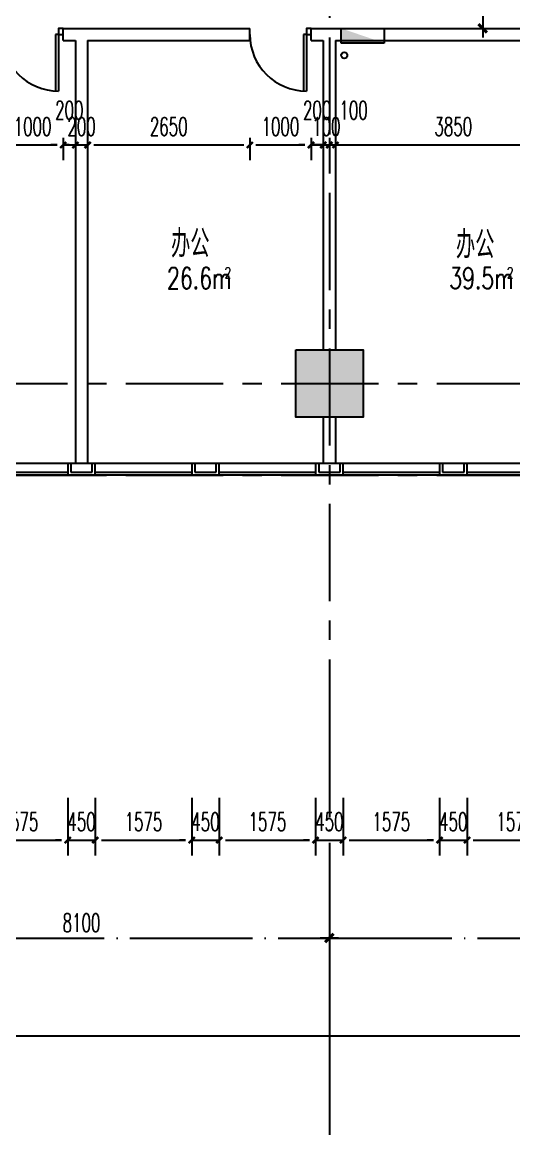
# Model space of a CAD drawing. Extents: x 824790 to 973415, y 4290613 to 4374713.
# Drawn here: x 919491 to 927522, y 4307924 to 4326095 of the extents above; entities that cross this region are included whole.
import ezdxf

# ---------------------------------------------------------------- set-up
doc = ezdxf.new("R2010")
doc.units = 0
doc.header["$LTSCALE"] = 1000
doc.header["$MEASUREMENT"] = 0
for name, pattern in [('ACAD_ISO08W100', [36, 24, -3, 6, -3]), ('CENTER', [50.8, 31.75, -6.35, 6.35, -6.35]), ('DOTE', [2.42, 2, -0.2, 0.02, -0.2])]:
    doc.linetypes.add(name, pattern=pattern)
doc.layers.get('0').update_dxf_attribs({"color": 255, "linetype": 'CONTINUOUS'})
doc.layers.add('0-消防箱', color=7, linetype='CONTINUOUS', lineweight=25)
for name, color, linetype in [('A-AREA-TEXT', 6, 'CONTINUOUS'), ('A-AXIS', 3, 'CONTINUOUS'), ('A-DIM', 201, 'CONTINUOUS'), ('A-DOTE', 8, 'ACAD_ISO08W100'), ('A-FIN-GRAN', 34, 'CONTINUOUS'), ('A-TEXT-CN', 31, 'CONTINUOUS'), ('A-WALL', 2, 'CONTINUOUS'), ('A-WINDOW', 4, 'CONTINUOUS'), ('A_DIM_EX1', 171, 'CONTINUOUS'), ('DOTE', 17, 'DOTE'), ('HATCH-F252', 252, 'CONTINUOUS'), ('P-BLOCK', 7, 'CONTINUOUS'), ('S-COLUMN', 1, 'CONTINUOUS'), ('WINDOW', 4, 'CONTINUOUS')]:
    doc.layers.add(name, color=color, linetype=linetype)
doc.styles.add('_HZTXT', font='tjromans.shx', dxfattribs={"width": 0.7, "bigfont": 'tjhztxt.shx'})
doc.styles.add('DIM_FONT', font='SIMPLEX.shx', dxfattribs={"width": 0.6, "bigfont": 'GBCBIG.shx'})
doc.styles.add('PRC-S', font='TJROMANS.shx', dxfattribs={"width": 0.7, "bigfont": 'hztxt.shx'})
doc.dimstyles.new('DIM100', dxfattribs={"dimscale": 100, "dimtxt": 3, "dimasz": 0.01, "dimexe": 1, "dimexo": 1, "dimgap": 1, "dimtad": 1, "dimdec": 0, "dimzin": 0, "dimdsep": 46, "dimtxsty": 'DIM_FONT', "dimblk1": 'h-_DIMX', "dimblk2": 'h-_DIMX', "dimsah": 1, "dimcen": 0.01, "dimclrd": 256, "dimclre": 256, "dimclrt": 7, "dimadec": 3, "dimazin": 0, "dimtfac": 1, "dimtdec": 0, "dimtix": 1, "dimtmove": 2, "dimatfit": 3, "dimldrblk": 'h-_DIMX', "dimfxl": 0, "dimtolj": 1, "dimtzin": 5, "dimarcsym": 0})
doc.dimstyles.new('DIMN', dxfattribs={"dimtxt": 300, "dimasz": 100, "dimexe": 250, "dimexo": 300, "dimgap": 150, "dimtad": 1, "dimdec": 0, "dimzin": 0, "dimdsep": 46, "dimtxsty": 'DIM_FONT', "dimblk": 'h-_ArchTick', "dimcen": 0.09, "dimclrt": 7, "dimazin": 2, "dimtfac": 1, "dimtdec": 0, "dimtix": 1, "dimtmove": 2, "dimatfit": 3, "dimfxl": 0, "dimtolj": 1, "dimtzin": 0, "dimarcsym": 0})

# ---------------------------------------------------------------- blocks, each defined once
blk = doc.blocks.new('h-_DIMX')
blk.add_line((-150, 0), (150, 0))
at = {"const_width": 50}
blk.add_lwpolyline([(-70, -70), (70, 70)], dxfattribs=at)
blk = doc.blocks.new('*D74')
at = {"layer": 'A-AXIS', "lineweight": -2, "transparency": 16777216}
for p, q in [((-2600529, -1783515), (-2600529, -1788988)), ((-2487529, -1783515), (-2487529, -1788988)), ((-2487530, -1788888), (-2600528, -1788888))]:
    blk.add_line(p, q, dxfattribs=at)
at = {"layer": 'A-AXIS', "lineweight": -2, "transparency": 16777216, "rotation": 180}
blk.add_blockref('h-_DIMX', (-2600529, -1788888), dxfattribs=at)
at = {"layer": 'A-AXIS', "lineweight": -2, "transparency": 16777216}
blk.add_blockref('h-_DIMX', (-2487529, -1788888), dxfattribs=at)
at = {"layer": 'A-AXIS', "color": 7, "transparency": 16777216, "insert": (-2544029, -1788638), "char_height": 300, "attachment_point": 5, "style": 'DIM_FONT'}
blk.add_mtext('\\A1;113000', dxfattribs=at)
blk = doc.blocks.new('h-轴号横')
at = {"layer": 'DOTE', "linetype": 'ACAD_ISO08W100'}
blk.add_line((-2515961, -1921498), (-2515961, -1925257), dxfattribs=at)
blk = doc.blocks.new('h-D10')
for p, q in [((75, 0), (75, 925)), ((125, 0), (125, 923.64766)), ((75, 0), (125, 0))]:
    blk.add_line(p, q)
blk.add_lwpolyline([(75, 0), (0, 0), (0, -100), (75, -100)], close=True)
blk.add_arc((75, 0), 925, 0, 90)
blk = doc.blocks.new('h-2层裙房幕墙')
at = {"layer": 'A-FIN-GRAN'}
for p, q in [((818836, 4006635), (818836, 4006435)), ((818886, 4006635), (818886, 4006485)), ((819236, 4006485), (819236, 4006635)), ((819286, 4006435), (819286, 4006635)), ((820861, 4006635), (820861, 4006435)), ((820911, 4006635), (820911, 4006485)), ((821261, 4006485), (821261, 4006635)), ((821311, 4006435), (821311, 4006635)), ((822886, 4006635), (822886, 4006435)), ((822936, 4006635), (822936, 4006485)), ((823286, 4006485), (823286, 4006635)), ((823336, 4006435), (823336, 4006635)), ((824911, 4006635), (824911, 4006435)), ((824961, 4006635), (824961, 4006485)), ((825311, 4006485), (825311, 4006635)), ((825361, 4006435), (825361, 4006635)), ((818836, 4006435), (819286, 4006435)), ((818886, 4006485), (819236, 4006485)), ((820861, 4006435), (821311, 4006435)), ((820911, 4006485), (821261, 4006485)), ((822886, 4006435), (823336, 4006435)), ((822936, 4006485), (823286, 4006485)), ((824911, 4006435), (825361, 4006435)), ((824961, 4006485), (825311, 4006485))]:
    blk.add_line(p, q, dxfattribs=at)
at = {"layer": 'WINDOW'}
for p, q in [((802936, 4006635), (839086, 4006635)), ((839086, 4006435), (802936, 4006435)), ((817261, 4006485), (818836, 4006485)), ((819286, 4006485), (820861, 4006485)), ((821311, 4006485), (822886, 4006485)), ((823336, 4006485), (824911, 4006485)), ((825361, 4006485), (826936, 4006485))]:
    blk.add_line(p, q, dxfattribs=at)
blk = doc.blocks.new('234143')
at = {"layer": 'P-BLOCK'}
for p, q in [((11404441, -4661891), (11404441, -4661191)), ((11404441, -4661191), (11404681, -4661191)), ((11404681, -4661191), (11404681, -4661891)), ((11404681, -4661891), (11404441, -4661891))]:
    blk.add_line(p, q, dxfattribs=at)
blk.add_solid([(11404681, -4661191), (11404441, -4661891), (11404441, -4661191)], dxfattribs=at)
blk = doc.blocks.new('h-1100柱')
at = {"layer": 'HATCH-F252'}
blk.add_hatch(color=256, dxfattribs=at).paths.add_polyline_path([(917265, 4495302), (918365, 4495302), (918365, 4494202), (917265, 4494202)])
at = {"layer": 'S-COLUMN'}
blk.add_lwpolyline([(917265, 4495302), (918365, 4495302), (918365, 4494202), (917265, 4494202)], close=True, dxfattribs=at)
blk = doc.blocks.new('h-二层柱网')
at = {"layer": 'A-WALL'}
blk.add_blockref('h-1100柱', (206695, -174557), dxfattribs=at)
blk = doc.blocks.new('*D38')
at = {"layer": 'A-DIM', "lineweight": -2, "transparency": 16777216}
for p, q in [((926407, 4327795), (927115, 4327795)), ((927015, 4327794), (927015, 4325996)), ((926407, 4325995), (927115, 4325995))]:
    blk.add_line(p, q, dxfattribs=at)
for p, rotation in [((927015, 4327795), 90), ((927015, 4325995), 270)]:
    blk.add_blockref('h-_DIMX', p, dxfattribs=dict(at, rotation=rotation))
at = {"layer": 'A-DIM', "color": 7, "transparency": 16777216, "insert": (926765, 4326895), "char_height": 300, "attachment_point": 5, "rotation": 90, "style": 'DIM_FONT'}
blk.add_mtext('\\A1;1800', dxfattribs=at)
blk = doc.blocks.new('h-_ArchTick')
at = {"color": 0, "linetype": 'ByBlock', "const_width": 0.4}
blk.add_lwpolyline([(-0.5, -0.5), (0.5, 0.5)], dxfattribs=at)
blk = doc.blocks.new('*D464')
at = {"layer": 'A-DIM', "color": 0, "lineweight": -2, "transparency": 16777216}
for p, q in [((926760, 4313426), (926760, 4312487)), ((928335, 4313426), (928335, 4312487)), ((926860, 4312737), (928235, 4312737))]:
    blk.add_line(p, q, dxfattribs=at)
at = {"layer": 'A-DIM', "color": 0, "lineweight": -2, "transparency": 16777216, "xscale": 100, "yscale": 100, "zscale": 100, "rotation": 180}
blk.add_blockref('h-_ArchTick', (926760, 4312737), dxfattribs=at)
at = {"layer": 'A-DIM', "color": 0, "lineweight": -2, "transparency": 16777216, "xscale": 100, "yscale": 100, "zscale": 100}
blk.add_blockref('h-_ArchTick', (928335, 4312737), dxfattribs=at)
at = {"layer": 'A-DIM', "color": 7, "transparency": 16777216, "insert": (927547, 4313037), "char_height": 300, "attachment_point": 5, "style": 'DIM_FONT'}
blk.add_mtext('\\A1;1575', dxfattribs=at)
blk = doc.blocks.new('*D465')
at = {"layer": 'A-DIM', "color": 0, "lineweight": -2, "transparency": 16777216}
for p, q in [((926310, 4313426), (926310, 4312487)), ((926760, 4313426), (926760, 4312487)), ((926210, 4312737), (926110, 4312737)), ((926310, 4312737), (926760, 4312737)), ((926860, 4312737), (926960, 4312737))]:
    blk.add_line(p, q, dxfattribs=at)
at = {"layer": 'A-DIM', "color": 0, "lineweight": -2, "transparency": 16777216, "xscale": 100, "yscale": 100, "zscale": 100}
blk.add_blockref('h-_ArchTick', (926310, 4312737), dxfattribs=at)
at = {"layer": 'A-DIM', "color": 0, "lineweight": -2, "transparency": 16777216, "xscale": 100, "yscale": 100, "zscale": 100, "rotation": 180}
blk.add_blockref('h-_ArchTick', (926760, 4312737), dxfattribs=at)
at = {"layer": 'A-DIM', "color": 7, "transparency": 16777216, "insert": (926535, 4313037), "char_height": 300, "attachment_point": 5, "style": 'DIM_FONT'}
blk.add_mtext('\\A1;450', dxfattribs=at)
blk = doc.blocks.new('*D466')
at = {"layer": 'A-DIM', "color": 0, "lineweight": -2, "transparency": 16777216}
for p, q in [((924735, 4313426), (924735, 4312487)), ((926310, 4313426), (926310, 4312487)), ((924835, 4312737), (926210, 4312737))]:
    blk.add_line(p, q, dxfattribs=at)
at = {"layer": 'A-DIM', "color": 0, "lineweight": -2, "transparency": 16777216, "xscale": 100, "yscale": 100, "zscale": 100, "rotation": 180}
blk.add_blockref('h-_ArchTick', (924735, 4312737), dxfattribs=at)
at = {"layer": 'A-DIM', "color": 0, "lineweight": -2, "transparency": 16777216, "xscale": 100, "yscale": 100, "zscale": 100}
blk.add_blockref('h-_ArchTick', (926310, 4312737), dxfattribs=at)
at = {"layer": 'A-DIM', "color": 7, "transparency": 16777216, "insert": (925522, 4313037), "char_height": 300, "attachment_point": 5, "style": 'DIM_FONT'}
blk.add_mtext('\\A1;1575', dxfattribs=at)
blk = doc.blocks.new('*D467')
at = {"layer": 'A-DIM', "color": 0, "lineweight": -2, "transparency": 16777216}
for p, q in [((924285, 4313426), (924285, 4312487)), ((924735, 4313426), (924735, 4312487)), ((924185, 4312737), (924085, 4312737)), ((924285, 4312737), (924735, 4312737)), ((924835, 4312737), (924935, 4312737))]:
    blk.add_line(p, q, dxfattribs=at)
at = {"layer": 'A-DIM', "color": 0, "lineweight": -2, "transparency": 16777216, "xscale": 100, "yscale": 100, "zscale": 100}
blk.add_blockref('h-_ArchTick', (924285, 4312737), dxfattribs=at)
at = {"layer": 'A-DIM', "color": 0, "lineweight": -2, "transparency": 16777216, "xscale": 100, "yscale": 100, "zscale": 100, "rotation": 180}
blk.add_blockref('h-_ArchTick', (924735, 4312737), dxfattribs=at)
at = {"layer": 'A-DIM', "color": 7, "transparency": 16777216, "insert": (924510, 4313037), "char_height": 300, "attachment_point": 5, "style": 'DIM_FONT'}
blk.add_mtext('\\A1;450', dxfattribs=at)
blk = doc.blocks.new('*D468')
at = {"layer": 'A-DIM', "color": 0, "lineweight": -2, "transparency": 16777216}
for p, q in [((922710, 4313426), (922710, 4312487)), ((924285, 4313426), (924285, 4312487)), ((922810, 4312737), (924185, 4312737))]:
    blk.add_line(p, q, dxfattribs=at)
at = {"layer": 'A-DIM', "color": 0, "lineweight": -2, "transparency": 16777216, "xscale": 100, "yscale": 100, "zscale": 100, "rotation": 180}
blk.add_blockref('h-_ArchTick', (922710, 4312737), dxfattribs=at)
at = {"layer": 'A-DIM', "color": 0, "lineweight": -2, "transparency": 16777216, "xscale": 100, "yscale": 100, "zscale": 100}
blk.add_blockref('h-_ArchTick', (924285, 4312737), dxfattribs=at)
at = {"layer": 'A-DIM', "color": 7, "transparency": 16777216, "insert": (923497, 4313037), "char_height": 300, "attachment_point": 5, "style": 'DIM_FONT'}
blk.add_mtext('\\A1;1575', dxfattribs=at)
blk = doc.blocks.new('*D469')
at = {"layer": 'A-DIM', "color": 0, "lineweight": -2, "transparency": 16777216}
for p, q in [((922260, 4313426), (922260, 4312487)), ((922710, 4313426), (922710, 4312487)), ((922160, 4312737), (922060, 4312737)), ((922260, 4312737), (922710, 4312737)), ((922810, 4312737), (922910, 4312737))]:
    blk.add_line(p, q, dxfattribs=at)
at = {"layer": 'A-DIM', "color": 0, "lineweight": -2, "transparency": 16777216, "xscale": 100, "yscale": 100, "zscale": 100}
blk.add_blockref('h-_ArchTick', (922260, 4312737), dxfattribs=at)
at = {"layer": 'A-DIM', "color": 0, "lineweight": -2, "transparency": 16777216, "xscale": 100, "yscale": 100, "zscale": 100, "rotation": 180}
blk.add_blockref('h-_ArchTick', (922710, 4312737), dxfattribs=at)
at = {"layer": 'A-DIM', "color": 7, "transparency": 16777216, "insert": (922485, 4313037), "char_height": 300, "attachment_point": 5, "style": 'DIM_FONT'}
blk.add_mtext('\\A1;450', dxfattribs=at)
blk = doc.blocks.new('*D470')
at = {"layer": 'A-DIM', "color": 0, "lineweight": -2, "transparency": 16777216}
for p, q in [((920685, 4313426), (920685, 4312487)), ((922260, 4313426), (922260, 4312487)), ((920785, 4312737), (922160, 4312737))]:
    blk.add_line(p, q, dxfattribs=at)
at = {"layer": 'A-DIM', "color": 0, "lineweight": -2, "transparency": 16777216, "xscale": 100, "yscale": 100, "zscale": 100, "rotation": 180}
blk.add_blockref('h-_ArchTick', (920685, 4312737), dxfattribs=at)
at = {"layer": 'A-DIM', "color": 0, "lineweight": -2, "transparency": 16777216, "xscale": 100, "yscale": 100, "zscale": 100}
blk.add_blockref('h-_ArchTick', (922260, 4312737), dxfattribs=at)
at = {"layer": 'A-DIM', "color": 7, "transparency": 16777216, "insert": (921472, 4313037), "char_height": 300, "attachment_point": 5, "style": 'DIM_FONT'}
blk.add_mtext('\\A1;1575', dxfattribs=at)
blk = doc.blocks.new('*D471')
at = {"layer": 'A-DIM', "color": 0, "lineweight": -2, "transparency": 16777216}
for p, q in [((920235, 4313426), (920235, 4312487)), ((920685, 4313426), (920685, 4312487)), ((920135, 4312737), (920035, 4312737)), ((920235, 4312737), (920685, 4312737)), ((920785, 4312737), (920885, 4312737))]:
    blk.add_line(p, q, dxfattribs=at)
at = {"layer": 'A-DIM', "color": 0, "lineweight": -2, "transparency": 16777216, "xscale": 100, "yscale": 100, "zscale": 100}
blk.add_blockref('h-_ArchTick', (920235, 4312737), dxfattribs=at)
at = {"layer": 'A-DIM', "color": 0, "lineweight": -2, "transparency": 16777216, "xscale": 100, "yscale": 100, "zscale": 100, "rotation": 180}
blk.add_blockref('h-_ArchTick', (920685, 4312737), dxfattribs=at)
at = {"layer": 'A-DIM', "color": 7, "transparency": 16777216, "insert": (920460, 4313037), "char_height": 300, "attachment_point": 5, "style": 'DIM_FONT'}
blk.add_mtext('\\A1;450', dxfattribs=at)
blk = doc.blocks.new('*D472')
at = {"layer": 'A-DIM', "color": 0, "lineweight": -2, "transparency": 16777216}
for p, q in [((918660, 4313426), (918660, 4312487)), ((920235, 4313426), (920235, 4312487)), ((918760, 4312737), (920135, 4312737))]:
    blk.add_line(p, q, dxfattribs=at)
at = {"layer": 'A-DIM', "color": 0, "lineweight": -2, "transparency": 16777216, "xscale": 100, "yscale": 100, "zscale": 100, "rotation": 180}
blk.add_blockref('h-_ArchTick', (918660, 4312737), dxfattribs=at)
at = {"layer": 'A-DIM', "color": 0, "lineweight": -2, "transparency": 16777216, "xscale": 100, "yscale": 100, "zscale": 100}
blk.add_blockref('h-_ArchTick', (920235, 4312737), dxfattribs=at)
at = {"layer": 'A-DIM', "color": 7, "transparency": 16777216, "insert": (919447, 4313037), "char_height": 300, "attachment_point": 5, "style": 'DIM_FONT'}
blk.add_mtext('\\A1;1575', dxfattribs=at)
blk = doc.blocks.new('*D606')
at = {"layer": 'A-DIM', "color": 0, "lineweight": -2, "transparency": 16777216}
for p, q in [((919160, 4324207), (919160, 4323840)), ((919260, 4324090), (920060, 4324090)), ((920160, 4324207), (920160, 4323840))]:
    blk.add_line(p, q, dxfattribs=at)
at = {"layer": 'A-DIM', "color": 0, "lineweight": -2, "transparency": 16777216, "xscale": 100, "yscale": 100, "zscale": 100, "rotation": 180}
blk.add_blockref('h-_ArchTick', (919160, 4324090), dxfattribs=at)
at = {"layer": 'A-DIM', "color": 0, "lineweight": -2, "transparency": 16777216, "xscale": 100, "yscale": 100, "zscale": 100}
blk.add_blockref('h-_ArchTick', (920160, 4324090), dxfattribs=at)
at = {"layer": 'A-DIM', "color": 7, "transparency": 16777216, "insert": (919660, 4324390), "char_height": 300, "attachment_point": 5, "style": 'DIM_FONT'}
blk.add_mtext('\\A1;1000', dxfattribs=at)
blk = doc.blocks.new('*D607')
at = {"layer": 'A-DIM', "color": 0, "lineweight": -2, "transparency": 16777216}
for p, q in [((920060, 4324090), (919960, 4324090)), ((920160, 4324207), (920160, 4323840)), ((920160, 4324090), (920360, 4324090)), ((920360, 4324207), (920360, 4323840)), ((920460, 4324090), (920560, 4324090))]:
    blk.add_line(p, q, dxfattribs=at)
at = {"layer": 'A-DIM', "color": 0, "lineweight": -2, "transparency": 16777216, "xscale": 100, "yscale": 100, "zscale": 100}
blk.add_blockref('h-_ArchTick', (920160, 4324090), dxfattribs=at)
at = {"layer": 'A-DIM', "color": 0, "lineweight": -2, "transparency": 16777216, "xscale": 100, "yscale": 100, "zscale": 100, "rotation": 180}
blk.add_blockref('h-_ArchTick', (920360, 4324090), dxfattribs=at)
at = {"layer": 'A-DIM', "color": 7, "transparency": 16777216, "insert": (920260, 4324658), "char_height": 300, "attachment_point": 5, "style": 'DIM_FONT'}
blk.add_mtext('\\A1;200', dxfattribs=at)
blk = doc.blocks.new('*D608')
at = {"layer": 'A-DIM', "color": 0, "lineweight": -2, "transparency": 16777216}
for p, q in [((920260, 4324090), (920160, 4324090)), ((920360, 4324207), (920360, 4323840)), ((920360, 4324090), (920560, 4324090)), ((920560, 4324207), (920560, 4323840)), ((920660, 4324090), (920760, 4324090))]:
    blk.add_line(p, q, dxfattribs=at)
at = {"layer": 'A-DIM', "color": 0, "lineweight": -2, "transparency": 16777216, "xscale": 100, "yscale": 100, "zscale": 100}
blk.add_blockref('h-_ArchTick', (920360, 4324090), dxfattribs=at)
at = {"layer": 'A-DIM', "color": 0, "lineweight": -2, "transparency": 16777216, "xscale": 100, "yscale": 100, "zscale": 100, "rotation": 180}
blk.add_blockref('h-_ArchTick', (920560, 4324090), dxfattribs=at)
at = {"layer": 'A-DIM', "color": 7, "transparency": 16777216, "insert": (920460, 4324390), "char_height": 300, "attachment_point": 5, "style": 'DIM_FONT'}
blk.add_mtext('\\A1;200', dxfattribs=at)
blk = doc.blocks.new('*D609')
at = {"layer": 'A-DIM', "color": 0, "lineweight": -2, "transparency": 16777216}
for p, q in [((920560, 4324207), (920560, 4323840)), ((920660, 4324090), (923110, 4324090)), ((923210, 4324207), (923210, 4323840))]:
    blk.add_line(p, q, dxfattribs=at)
at = {"layer": 'A-DIM', "color": 0, "lineweight": -2, "transparency": 16777216, "xscale": 100, "yscale": 100, "zscale": 100, "rotation": 180}
blk.add_blockref('h-_ArchTick', (920560, 4324090), dxfattribs=at)
at = {"layer": 'A-DIM', "color": 0, "lineweight": -2, "transparency": 16777216, "xscale": 100, "yscale": 100, "zscale": 100}
blk.add_blockref('h-_ArchTick', (923210, 4324090), dxfattribs=at)
at = {"layer": 'A-DIM', "color": 7, "transparency": 16777216, "insert": (921885, 4324390), "char_height": 300, "attachment_point": 5, "style": 'DIM_FONT'}
blk.add_mtext('\\A1;2650', dxfattribs=at)
blk = doc.blocks.new('*D610')
at = {"layer": 'A-DIM', "color": 0, "lineweight": -2, "transparency": 16777216}
for p, q in [((923210, 4324207), (923210, 4323840)), ((923310, 4324090), (924110, 4324090)), ((924210, 4324207), (924210, 4323840))]:
    blk.add_line(p, q, dxfattribs=at)
at = {"layer": 'A-DIM', "color": 0, "lineweight": -2, "transparency": 16777216, "xscale": 100, "yscale": 100, "zscale": 100, "rotation": 180}
blk.add_blockref('h-_ArchTick', (923210, 4324090), dxfattribs=at)
at = {"layer": 'A-DIM', "color": 0, "lineweight": -2, "transparency": 16777216, "xscale": 100, "yscale": 100, "zscale": 100}
blk.add_blockref('h-_ArchTick', (924210, 4324090), dxfattribs=at)
at = {"layer": 'A-DIM', "color": 7, "transparency": 16777216, "insert": (923710, 4324390), "char_height": 300, "attachment_point": 5, "style": 'DIM_FONT'}
blk.add_mtext('\\A1;1000', dxfattribs=at)
blk = doc.blocks.new('*D611')
at = {"layer": 'A-DIM', "color": 0, "lineweight": -2, "transparency": 16777216}
for p, q in [((924110, 4324090), (924010, 4324090)), ((924210, 4324207), (924210, 4323840)), ((924210, 4324090), (924410, 4324090)), ((924410, 4324207), (924410, 4323840)), ((924510, 4324090), (924610, 4324090))]:
    blk.add_line(p, q, dxfattribs=at)
at = {"layer": 'A-DIM', "color": 0, "lineweight": -2, "transparency": 16777216, "xscale": 100, "yscale": 100, "zscale": 100}
blk.add_blockref('h-_ArchTick', (924210, 4324090), dxfattribs=at)
at = {"layer": 'A-DIM', "color": 0, "lineweight": -2, "transparency": 16777216, "xscale": 100, "yscale": 100, "zscale": 100, "rotation": 180}
blk.add_blockref('h-_ArchTick', (924410, 4324090), dxfattribs=at)
at = {"layer": 'A-DIM', "color": 7, "transparency": 16777216, "insert": (924310, 4324658), "char_height": 300, "attachment_point": 5, "style": 'DIM_FONT'}
blk.add_mtext('\\A1;200', dxfattribs=at)
blk = doc.blocks.new('*D612')
at = {"layer": 'A-DIM', "color": 0, "lineweight": -2, "transparency": 16777216}
for p, q in [((924310, 4324090), (924210, 4324090)), ((924410, 4324207), (924410, 4323840)), ((924410, 4324090), (924510, 4324090)), ((924510, 4324207), (924510, 4323840)), ((924610, 4324090), (924710, 4324090))]:
    blk.add_line(p, q, dxfattribs=at)
at = {"layer": 'A-DIM', "color": 0, "lineweight": -2, "transparency": 16777216, "xscale": 100, "yscale": 100, "zscale": 100}
blk.add_blockref('h-_ArchTick', (924410, 4324090), dxfattribs=at)
at = {"layer": 'A-DIM', "color": 0, "lineweight": -2, "transparency": 16777216, "xscale": 100, "yscale": 100, "zscale": 100, "rotation": 180}
blk.add_blockref('h-_ArchTick', (924510, 4324090), dxfattribs=at)
at = {"layer": 'A-DIM', "color": 7, "transparency": 16777216, "insert": (924460, 4324390), "char_height": 300, "attachment_point": 5, "style": 'DIM_FONT'}
blk.add_mtext('\\A1;100', dxfattribs=at)
blk = doc.blocks.new('*D613')
at = {"layer": 'A-DIM', "color": 0, "lineweight": -2, "transparency": 16777216}
for p, q in [((924410, 4324090), (924310, 4324090)), ((924510, 4324207), (924510, 4323840)), ((924510, 4324090), (924610, 4324090)), ((924610, 4324207), (924610, 4323840)), ((924710, 4324090), (924810, 4324090))]:
    blk.add_line(p, q, dxfattribs=at)
at = {"layer": 'A-DIM', "color": 0, "lineweight": -2, "transparency": 16777216, "xscale": 100, "yscale": 100, "zscale": 100}
blk.add_blockref('h-_ArchTick', (924510, 4324090), dxfattribs=at)
at = {"layer": 'A-DIM', "color": 0, "lineweight": -2, "transparency": 16777216, "xscale": 100, "yscale": 100, "zscale": 100, "rotation": 180}
blk.add_blockref('h-_ArchTick', (924610, 4324090), dxfattribs=at)
at = {"layer": 'A-DIM', "color": 7, "transparency": 16777216, "insert": (924905, 4324658), "char_height": 300, "attachment_point": 5, "style": 'DIM_FONT'}
blk.add_mtext('\\A1;100', dxfattribs=at)
blk = doc.blocks.new('*D614')
at = {"layer": 'A-DIM', "color": 0, "lineweight": -2, "transparency": 16777216}
for p, q in [((924610, 4324207), (924610, 4323840)), ((924710, 4324090), (928360, 4324090)), ((928460, 4324207), (928460, 4323840))]:
    blk.add_line(p, q, dxfattribs=at)
at = {"layer": 'A-DIM', "color": 0, "lineweight": -2, "transparency": 16777216, "xscale": 100, "yscale": 100, "zscale": 100, "rotation": 180}
blk.add_blockref('h-_ArchTick', (924610, 4324090), dxfattribs=at)
at = {"layer": 'A-DIM', "color": 0, "lineweight": -2, "transparency": 16777216, "xscale": 100, "yscale": 100, "zscale": 100}
blk.add_blockref('h-_ArchTick', (928460, 4324090), dxfattribs=at)
at = {"layer": 'A-DIM', "color": 7, "transparency": 16777216, "insert": (926535, 4324390), "char_height": 300, "attachment_point": 5, "style": 'DIM_FONT'}
blk.add_mtext('\\A1;3850', dxfattribs=at)
blk = doc.blocks.new('h-wrt')
at = {"layer": 'A-DOTE', "linetype": 'CENTER', "ltscale": 0.05}
for p, q in [((-2516128.9, -1744636.2), (-2516128.9, -1784214.6)), ((-2539774.6, -1778229), (-2483728.3, -1778229)), ((-2539774.6, -1779729), (-2483728.3, -1779729))]:
    blk.add_line(p, q, dxfattribs=at)
at = {"layer": 'A_DIM_EX1'}
blk.add_blockref('h-轴号横', (-168.1, 134757.2), dxfattribs=at)
at = {"layer": 'A-AXIS'}
for base, p1, p2 in [((-2516128.8, -1787287.5), (-2524228.8, -1783214.6), (-2516128.8, -1783214.6)), ((-2508028.8, -1787287.5), (-2516128.8, -1783214.6), (-2508028.8, -1783214.6))]:
    blk.add_linear_dim(base=base, p1=p1, p2=p2, dimstyle='DIM100', dxfattribs=at).render()
dim = blk.add_linear_dim(base=(-2600528.9, -1788887.5), p1=(-2487528.9, -1783414.6), p2=(-2600528.9, -1783414.6), dimstyle='DIM100', dxfattribs=at)
dim.commit()
dim.dimension.update_dxf_attribs({"geometry": '*D74', "text_midpoint": (-2544028.9, -1788637.5)})

msp = doc.modelspace()

# ---------------------------------------------------------------- linework, layer by layer
at = {"layer": '0-消防箱'}
msp.add_circle((924752.9, 4325555.4), 50, dxfattribs=at)
at = {"layer": 'A-WALL'}
for p, q in [((920159.9, 4325795.4), (920159.9, 4325995.4)), ((920159.9, 4325995.4), (923209.9, 4325995.4)), ((923209.9, 4325795.4), (923209.9, 4325995.4)), ((924209.9, 4325795.4), (924209.9, 4325995.4)), ((924209.9, 4325995.4), (928459.9, 4325995.4)), ((920159.9, 4325795.4), (920359.9, 4325795.4)), ((920359.9, 4325795.4), (920359.9, 4318895.4)), ((920559.9, 4325795.4), (923209.9, 4325795.4)), ((920559.9, 4325795.4), (920559.9, 4318895.4)), ((924209.9, 4325795.4), (924409.9, 4325795.4)), ((924409.9, 4325795.4), (924409.9, 4320745.4)), ((924609.9, 4325795.4), (928459.9, 4325795.4)), ((924609.9, 4325795.4), (924609.9, 4320745.4)), ((924409.9, 4319645.4), (924409.9, 4318895.4)), ((924609.9, 4319645.4), (924609.9, 4318895.4)), ((920359.9, 4318895.4), (920559.9, 4318895.4)), ((924409.9, 4318895.4), (924609.9, 4318895.4))]:
    msp.add_line(p, q, dxfattribs=at)

# ---------------------------------------------------------------- block references
at = {"layer": '0-消防箱', "rotation": 90}
msp.add_blockref('234143', (-3736488, -7078685.8), dxfattribs=at)
at = {"layer": 'A-WINDOW'}
msp.add_blockref('h-2层裙房幕墙', (101399, 312260.4), dxfattribs=at)
at = {"layer": 'A-WINDOW', "rotation": 180}
for p in [(920159.9, 4325895.4), (924209.9, 4325895.4)]:
    msp.add_blockref('h-D10', p, dxfattribs=at)
at = {"layer": 'DOTE'}
msp.add_blockref('h-wrt', (3440638.8, 6098424.3), dxfattribs=at)
at = {"layer": 'S-COLUMN'}
msp.add_blockref('h-二层柱网', (-200000, 0), dxfattribs=at)

# ---------------------------------------------------------------- texts
at = {"layer": 'A-AREA-TEXT', "style": '_HZTXT', "width": 0.7}
for s, height, p in [('26.6m', 350, (921857.1, 4321740.3)), ('2', 175, (922799.4, 4321915.3)), ('39.5m', 350, (926467.7, 4321740.3)), ('2', 175, (927410, 4321915.3))]:
    msp.add_text(s, height=height, dxfattribs=at).set_placement(p)
at = {"layer": 'A-TEXT-CN', "style": 'PRC-S', "width": 0.7}
for p in [(921922.6, 4322253.6), (926577.4, 4322236.8)]:
    msp.add_text('办公', height=450, dxfattribs=at).set_placement(p)

# ---------------------------------------------------------------- dimensions: what is measured, and where the dimension line sits
at = {"layer": 'A-DIM'}
for p1, p2, distance, dimstyle, picture, middle in [((926306.8, 4327795.4), (926306.8, 4325995.4), 708.7, 'DIM100', '*D38', (926765.5, 4326895.4)), ((919159.9, 4324507), (920159.9, 4324507), -416.5, 'DIMN', '*D606', (919659.9, 4324390.5)), ((920359.9, 4324507), (920559.9, 4324507), -416.5, 'DIMN', '*D608', (920459.9, 4324390.5)), ((920559.9, 4324507), (923209.9, 4324507), -416.5, 'DIMN', '*D609', (921884.9, 4324390.5)), ((923209.9, 4324507), (924209.9, 4324507), -416.5, 'DIMN', '*D610', (923709.9, 4324390.5)), ((924409.9, 4324507), (924509.9, 4324507), -416.5, 'DIMN', '*D612', (924459.9, 4324390.5)), ((924609.9, 4324507), (928459.9, 4324507), -416.5, 'DIMN', '*D614', (926534.9, 4324390.5)), ((918659.9, 4313725.9), (920234.9, 4313725.9), -989.1, 'DIMN', '*D472', (919447.4, 4313036.8)), ((920234.9, 4313725.9), (920684.9, 4313725.9), -989.1, 'DIMN', '*D471', (920459.9, 4313036.8)), ((920684.9, 4313725.9), (922259.9, 4313725.9), -989.1, 'DIMN', '*D470', (921472.4, 4313036.8)), ((922259.9, 4313725.9), (922709.9, 4313725.9), -989.1, 'DIMN', '*D469', (922484.9, 4313036.8)), ((922709.9, 4313725.9), (924284.9, 4313725.9), -989.1, 'DIMN', '*D468', (923497.4, 4313036.8)), ((924284.9, 4313725.9), (924734.9, 4313725.9), -989.1, 'DIMN', '*D467', (924509.9, 4313036.8)), ((924734.9, 4313725.9), (926309.9, 4313725.9), -989.1, 'DIMN', '*D466', (925522.4, 4313036.8)), ((926309.9, 4313725.9), (926759.9, 4313725.9), -989.1, 'DIMN', '*D465', (926534.9, 4313036.8)), ((926759.9, 4313725.9), (928334.9, 4313725.9), -989.1, 'DIMN', '*D464', (927547.4, 4313036.8))]:
    dim = msp.add_aligned_dim(p1=p1, p2=p2, distance=distance, dimstyle=dimstyle, dxfattribs=at)
    dim.commit()
    dim.dimension.update_dxf_attribs({"geometry": picture, "text_midpoint": middle})
for base, p1, p2, picture, middle in [((920359.9, 4324090.5), (920159.9, 4324507), (920359.9, 4324507), '*D607', (920259.9, 4324658)), ((924409.9, 4324090.5), (924209.9, 4324507), (924409.9, 4324507), '*D611', (924309.9, 4324658)), ((924609.9, 4324090.5), (924509.9, 4324507), (924609.9, 4324507), '*D613', (924905.4, 4324658))]:
    dim = msp.add_linear_dim(base=base, p1=p1, p2=p2, angle=0, dimstyle='DIMN', dxfattribs=at)
    dim.commit()
    dim.dimension.update_dxf_attribs({"geometry": picture, "text_midpoint": middle, "dimtype": 129})

doc.saveas('drawing.dxf')
